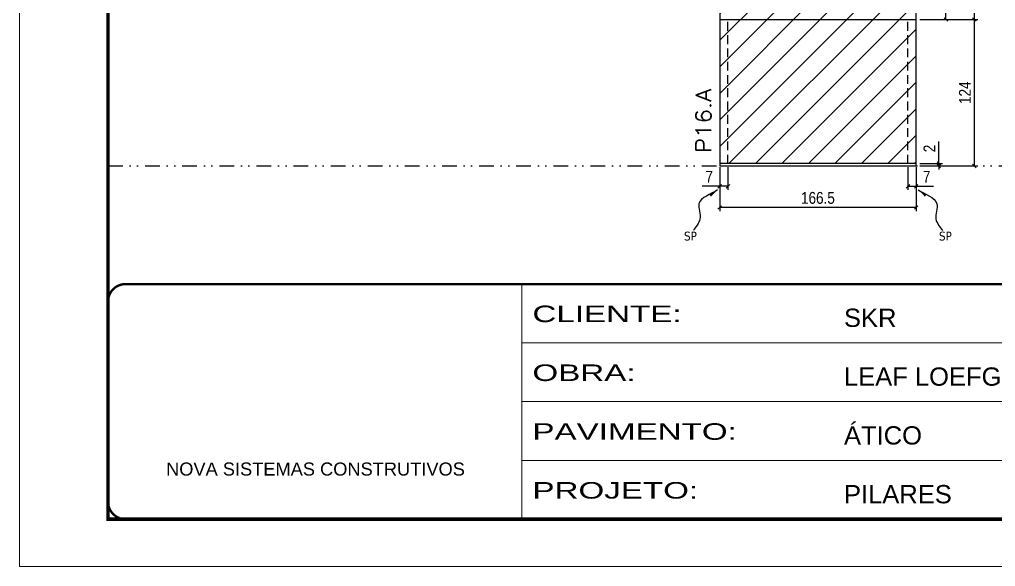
# Model space of a CAD drawing. Extents: x 14400 to 27878, y -21631 to 6985.
# Drawn here: x 17597 to 18424, y -957 to -493 of the extents above; entities that cross this region are included whole.
import ezdxf

# ---------------------------------------------------------------- set-up
doc = ezdxf.new("R2010")
doc.units = 0
for name, pattern in [('CONTINUO', [0]), ('DASHED', [0.75, 0.5, -0.25]), ('DIVIDE2', [0.625, 0.25, -0.125, 0, -0.125, 0, -0.125]), ('HIDDEN', [0.375, 0.25, -0.125])]:
    doc.linetypes.add(name, pattern=pattern)
for name, color, linetype in [('COTA', 241, 'Continuous'), ('Nível', 160, 'Continuous'), ('Painéis', 200, 'Continuous'), ('SARR_2.2x7', 40, 'Continuous'), ('texto', 7, 'Continuous')]:
    doc.layers.add(name, color=color, linetype=linetype)
for name, color, linetype, lineweight in [('Folhas', 255, 'Continuous', 9), ('Hachura', 251, 'Continuous', 9), ('SARRAFO DE PRESSAO', 251, 'DASHED', 9), ('Texto Seção', 7, 'Continuous', 15)]:
    doc.layers.add(name, color=color, linetype=linetype, lineweight=lineweight)
doc.styles.add('ARIAL', font='arial.ttf')
doc.styles.add('COTA TECNICA', font='techl___.ttf', dxfattribs={"height": 10})
doc.styles.add('COTA TECNICA-50', font='techl___.ttf', dxfattribs={"height": 10})
doc.styles.add('REGUA-120', font='ROMANS.shx', dxfattribs={"height": 15})
doc.styles.get("Standard").update_dxf_attribs({"font": 'arial.ttf'})
doc.styles.add('Tecnologia', font='')
doc.styles.get('Tecnologia').set_extended_font_data('Forgotten Futurist')
doc.dimstyles.new('COTA PAINEL-50', dxfattribs={"dimtxt": 10, "dimasz": 3, "dimexe": 3, "dimexo": 3, "dimgap": 3, "dimtad": 1, "dimdec": 1, "dimzin": 12, "dimdsep": 46, "dimtxsty": 'COTA TECNICA-50', "dimblk1": 'OBLIQUE', "dimblk2": 'OBLIQUE', "dimsah": 1, "dimcen": 0.9, "dimclrd": 4, "dimclre": 4, "dimclrt": 240, "dimadec": 1, "dimazin": 3, "dimtfac": 1, "dimtdec": 1, "dimtmove": 0, "dimatfit": 3, "dimfxl": 1, "dimtolj": 1, "dimtzin": 12, "dimarcsym": 0})
doc.dimstyles.new('PAINEL', dxfattribs={"dimtxt": 10, "dimasz": 3, "dimexe": 3, "dimexo": 3, "dimgap": 3, "dimtad": 1, "dimdec": 1, "dimzin": 12, "dimdsep": 46, "dimtxsty": 'COTA TECNICA', "dimblk1": 'OBLIQUE', "dimblk2": 'OBLIQUE', "dimsah": 1, "dimcen": 0.9, "dimclrd": 4, "dimclre": 4, "dimclrt": 240, "dimadec": 1, "dimazin": 3, "dimtfac": 1, "dimtdec": 1, "dimtmove": 0, "dimatfit": 3, "dimfxl": 1, "dimtolj": 1, "dimtzin": 12, "dimarcsym": 0})
doc.dimstyles.get("Standard").update_dxf_attribs({"dimtxt": 0.18, "dimasz": 0.18, "dimexe": 0.18, "dimexo": 0.0625, "dimgap": 0.09, "dimtad": 0, "dimtih": 1, "dimtoh": 1, "dimdec": 4, "dimzin": 0, "dimdsep": 46, "dimtxsty": 'Standard', "dimcen": 0.09, "dimadec": 0, "dimazin": 0, "dimtfac": 1, "dimtdec": 4, "dimtofl": 0, "dimtmove": 0, "dimatfit": 3, "dimfxl": 1, "dimtolj": 1, "dimtzin": 0, "dimarcsym": 0})

# ---------------------------------------------------------------- blocks, each defined once
blk = doc.blocks.new('9999999999')
at = {"color": 30, "linetype": 'CONTINUO'}
for p, q in [((98564.56, 34230.21), (98564.56, 34429.45)), ((98564.56, 34379.64), (99583.98, 34379.64)), ((98564.56, 34329.83), (99487.98, 34329.83)), ((98564.56, 34280.02), (99487.98, 34280.02))]:
    blk.add_line(p, q, dxfattribs=at)
at = {"color": 30, "linetype": 'CONTINUO', "const_width": 2}
blk.add_lwpolyline([(99583.98, 34230.21), (99583.98, 34414.45, 0.414214), (99568.98, 34429.45), (98228.98, 34429.45, 0.414214), (98213.98, 34414.45), (98213.98, 34245.21, 0.414214), (98228.98, 34230.21), (99583.98, 34230.21)], format="xyb", dxfattribs=at)
at = {"layer": 'Folhas'}
blk.add_lwpolyline([(98138.98, 34190.21), (99623.98, 34190.21), (99623.98, 35240.21), (98138.98, 35240.21)], close=True, dxfattribs=at)
at = {"layer": 'Folhas', "color": 30, "const_width": 3}
blk.add_lwpolyline([(98213.98, 34230.21), (99583.98, 34230.21), (99583.98, 35200.21), (98213.98, 35200.21)], close=True, dxfattribs=at)
at = {"color": 7, "linetype": 'Continuous', "ltscale": 5, "style": 'ARIAL'}
for s, height, p in [('SKR', 15.483, (98837.68, 34393.13)), ('LEAF LOEFGREN', 15.4829, (98837.68, 34343.32)), ('ÁTICO', 15.483, (98837.68, 34293.51)), ('NOVA SISTEMAS CONSTRUTIVOS', 11.0592, (98263.19, 34267.21)), ('PILARES', 15.483, (98837.68, 34243.7))]:
    blk.add_text(s, height=height, dxfattribs=at).set_placement(p)
at = {"layer": 'Folhas', "color": 7, "style": 'Tecnologia', "width": 1.5}
for s, p in [('CLIENTE:', (98573.65, 34397.17)), ('OBRA:', (98573.65, 34347.31)), ('PAVIMENTO:', (98573.65, 34297.5)), ('PROJETO:', (98573.65, 34247.69))]:
    blk.add_text(s, height=14, dxfattribs=at).set_placement(p)
blk = doc.blocks.new('_Oblique')
at = {"color": 0, "linetype": 'ByBlock', "lineweight": -2}
blk.add_line((-0.5, -0.5), (0.5, 0.5), dxfattribs=at)
blk = doc.blocks.new('*D1742')
at = {"layer": 'COTA', "color": 4, "lineweight": -2, "transparency": 16777216}
for p, q in [((18190.32, -618.44), (18190.32, -655.7)), ((18356.82, -618.44), (18356.82, -655.7)), ((18356.82, -652.7), (18190.32, -652.7))]:
    blk.add_line(p, q, dxfattribs=at)
at = {"layer": 'Defpoints', "color": 0, "transparency": 16777216}
for p in [(18190.32, -615.44), (18356.82, -615.44), (18190.32, -652.7)]:
    blk.add_point(p, dxfattribs=at)
at = {"layer": 'COTA', "color": 4, "lineweight": -2, "transparency": 16777216, "xscale": 3, "yscale": 3, "zscale": 3, "rotation": 180}
blk.add_blockref('_Oblique', (18190.32, -652.7), dxfattribs=at)
at = {"layer": 'COTA', "color": 4, "lineweight": -2, "transparency": 16777216, "xscale": 3, "yscale": 3, "zscale": 3}
blk.add_blockref('_Oblique', (18356.82, -652.7), dxfattribs=at)
at = {"layer": 'COTA', "color": 240, "transparency": 16777216, "insert": (18273.57, -644.59), "char_height": 10, "attachment_point": 5, "style": 'COTA TECNICA'}
blk.add_mtext('\\A1;166.5', dxfattribs=at)
blk = doc.blocks.new('*D1743')
at = {"layer": 'COTA', "color": 4, "lineweight": -2, "transparency": 16777216}
for p, q in [((18349.82, -618.44), (18349.82, -637.68)), ((18356.82, -620.44), (18356.82, -637.68)), ((18349.82, -634.68), (18356.82, -634.68)), ((18356.82, -634.68), (18371.55, -634.68))]:
    blk.add_line(p, q, dxfattribs=at)
at = {"layer": 'Defpoints', "color": 0, "transparency": 16777216}
for p in [(18349.82, -615.44), (18356.82, -617.44), (18356.82, -634.68)]:
    blk.add_point(p, dxfattribs=at)
at = {"layer": 'COTA', "color": 4, "lineweight": -2, "transparency": 16777216, "xscale": 3, "yscale": 3, "zscale": 3, "rotation": 180}
blk.add_blockref('_Oblique', (18349.82, -634.68), dxfattribs=at)
at = {"layer": 'COTA', "color": 4, "lineweight": -2, "transparency": 16777216, "xscale": 3, "yscale": 3, "zscale": 3}
blk.add_blockref('_Oblique', (18356.82, -634.68), dxfattribs=at)
at = {"layer": 'COTA', "color": 240, "transparency": 16777216, "insert": (18365.69, -626.61), "char_height": 10, "attachment_point": 5, "style": 'COTA TECNICA-50'}
blk.add_mtext('\\A1;7', dxfattribs=at)
blk = doc.blocks.new('*D1744')
at = {"layer": 'COTA', "color": 4, "lineweight": -2, "transparency": 16777216}
for p, q in [((18376.08, -615.44), (18376.08, -596.64)), ((18359.82, -615.44), (18379.08, -615.44)), ((18359.82, -617.44), (18379.08, -617.44)), ((18376.08, -617.44), (18376.08, -615.44)), ((18376.08, -617.44), (18376.08, -620.44))]:
    blk.add_line(p, q, dxfattribs=at)
at = {"layer": 'Defpoints', "color": 0, "transparency": 16777216}
for p in [(18356.82, -615.44), (18356.82, -617.44), (18376.08, -617.44)]:
    blk.add_point(p, dxfattribs=at)
at = {"layer": 'COTA', "color": 4, "lineweight": -2, "transparency": 16777216, "xscale": 3, "yscale": 3, "zscale": 3}
for p, rotation in [((18376.08, -615.44), 270), ((18376.08, -617.44), 90)]:
    blk.add_blockref('_Oblique', p, dxfattribs=dict(at, rotation=rotation))
at = {"layer": 'COTA', "color": 240, "transparency": 16777216, "insert": (18368.08, -602.69), "char_height": 10, "attachment_point": 5, "rotation": 90, "style": 'COTA TECNICA-50'}
blk.add_mtext('\\A1;2', dxfattribs=at)
blk = doc.blocks.new('*D1745')
at = {"layer": 'COTA', "color": 4, "lineweight": -2, "transparency": 16777216}
for p, q in [((18356.32, -329.44), (18409.19, -329.44)), ((18406.19, -493.44), (18406.19, -329.44)), ((18359.82, -493.44), (18409.19, -493.44))]:
    blk.add_line(p, q, dxfattribs=at)
at = {"layer": 'Defpoints', "color": 0, "transparency": 16777216}
for p in [(18353.32, -329.44), (18406.19, -329.44), (18356.82, -493.44)]:
    blk.add_point(p, dxfattribs=at)
at = {"layer": 'COTA', "color": 4, "lineweight": -2, "transparency": 16777216, "xscale": 3, "yscale": 3, "zscale": 3}
for p, rotation in [((18406.19, -329.44), 90), ((18406.19, -493.44), 270)]:
    blk.add_blockref('_Oblique', p, dxfattribs=dict(at, rotation=rotation))
at = {"layer": 'COTA', "color": 240, "transparency": 16777216, "insert": (18398.09, -411.44), "char_height": 10, "attachment_point": 5, "rotation": 90, "style": 'COTA TECNICA-50'}
blk.add_mtext('\\A1;164', dxfattribs=at)
blk = doc.blocks.new('*D1746')
at = {"layer": 'COTA', "color": 4, "linetype": 'ByBlock', "lineweight": -2, "transparency": 16777216}
for p, q in [((18359.82, -493.44), (18409.19, -493.44)), ((18406.19, -617.44), (18406.19, -493.44)), ((18359.82, -617.44), (18409.19, -617.44))]:
    blk.add_line(p, q, dxfattribs=at)
at = {"layer": 'Defpoints', "color": 0, "linetype": 'ByBlock', "transparency": 16777216}
for p in [(18356.82, -493.44), (18406.19, -493.44), (18356.82, -617.44)]:
    blk.add_point(p, dxfattribs=at)
at = {"layer": 'COTA', "color": 4, "linetype": 'ByBlock', "lineweight": -2, "transparency": 16777216, "xscale": 3, "yscale": 3, "zscale": 3}
for p, rotation in [((18406.19, -493.44), 90), ((18406.19, -617.44), 270)]:
    blk.add_blockref('_Oblique', p, dxfattribs=dict(at, rotation=rotation))
at = {"layer": 'COTA', "color": 240, "linetype": 'ByBlock', "transparency": 16777216, "insert": (18398.12, -555.44), "char_height": 10, "attachment_point": 5, "rotation": 90, "style": 'COTA TECNICA'}
blk.add_mtext('\\A1;124', dxfattribs=at)
blk = doc.blocks.new('*D1747')
at = {"layer": 'COTA', "color": 4, "lineweight": -2, "transparency": 16777216}
for p, q in [((18197.32, -618.44), (18197.32, -637.68)), ((18190.32, -620.44), (18190.32, -637.68)), ((18190.32, -634.68), (18175.59, -634.68)), ((18197.32, -634.68), (18190.32, -634.68))]:
    blk.add_line(p, q, dxfattribs=at)
at = {"layer": 'Defpoints', "color": 0, "transparency": 16777216}
for p in [(18190.32, -617.44), (18197.32, -615.44), (18190.32, -634.68)]:
    blk.add_point(p, dxfattribs=at)
at = {"layer": 'COTA', "color": 4, "lineweight": -2, "transparency": 16777216, "xscale": 3, "yscale": 3, "zscale": 3, "rotation": 180}
blk.add_blockref('_Oblique', (18190.32, -634.68), dxfattribs=at)
at = {"layer": 'COTA', "color": 4, "lineweight": -2, "transparency": 16777216, "xscale": 3, "yscale": 3, "zscale": 3}
blk.add_blockref('_Oblique', (18197.32, -634.68), dxfattribs=at)
at = {"layer": 'COTA', "color": 240, "transparency": 16777216, "insert": (18181.46, -626.61), "char_height": 10, "attachment_point": 5, "style": 'COTA TECNICA-50'}
blk.add_mtext('\\A1;7', dxfattribs=at)
blk = doc.blocks.new('*D2837')
at = {"layer": 'COTA', "color": 4, "lineweight": -2, "transparency": 16777216}
for p, q in [((18359.82, -451.44), (18385.03, -451.44)), ((18382.03, -493.44), (18382.03, -451.44)), ((18359.82, -493.44), (18385.03, -493.44))]:
    blk.add_line(p, q, dxfattribs=at)
at = {"layer": 'Defpoints', "color": 0, "transparency": 16777216}
for p in [(18356.82, -451.44), (18382.03, -451.44), (18356.82, -493.44)]:
    blk.add_point(p, dxfattribs=at)
at = {"layer": 'COTA', "color": 4, "lineweight": -2, "transparency": 16777216, "xscale": 3, "yscale": 3, "zscale": 3}
for p, rotation in [((18382.03, -451.44), 90), ((18382.03, -493.44), 270)]:
    blk.add_blockref('_Oblique', p, dxfattribs=dict(at, rotation=rotation))
at = {"layer": 'COTA', "color": 240, "transparency": 16777216, "insert": (18373.96, -472.44), "char_height": 10, "attachment_point": 5, "rotation": 90, "style": 'COTA TECNICA'}
blk.add_mtext('\\A1;42', dxfattribs=at)

msp = doc.modelspace()

# ---------------------------------------------------------------- hatches: boundary and pattern name
at = {"layer": 'Hachura'}
h = msp.add_hatch(dxfattribs=at)
h.set_pattern_fill('ANSI31', color=256, scale=5)
h.paths.add_polyline_path([(18356.823, -375.44), (18353.323, -375.44), (18353.323, -329.44), (18193.823, -329.44), (18193.823, -375.44), (18190.323, -375.44), (18190.323, -451.44), (18356.823, -451.44)])
h.paths.add_polyline_path([(18356.823, -451.44), (18190.323, -451.44), (18190.323, -493.44), (18356.823, -493.44)])
h.paths.add_polyline_path([(18356.823, -493.44), (18190.323, -493.44), (18190.323, -615.44), (18356.823, -615.44)])
h.paths.add_polyline_path([(18650.304, -493.44), (18483.804, -493.44), (18483.804, -615.44), (18650.304, -615.44)])
h.paths.add_polyline_path([(18650.304, -447.44), (18483.804, -447.44), (18483.804, -493.44), (18650.304, -493.44)])
h.paths.add_polyline_path([(18650.304, -375.44), (18646.804, -375.44), (18646.804, -325.44), (18517.804, -325.44), (18517.804, -375.44), (18483.804, -375.44), (18483.804, -447.44), (18650.304, -447.44)])
h.paths.add_polyline_path([(18792.388, -375.44), (18773.388, -375.44), (18773.388, -615.44), (18792.388, -615.44)])
h.paths.add_polyline_path([(18933.115, -375.44), (18914.115, -375.44), (18914.115, -615.44), (18933.115, -615.44)])

# ---------------------------------------------------------------- linework, layer by layer
at = {"layer": 'Nível', "color": 4, "linetype": 'DIVIDE2', "ltscale": 50}
msp.add_line((17671.967, -617.44), (19041.967, -617.44), dxfattribs=at)
at = {"layer": 'Painéis'}
for p, q in [((18190.323, -375.44), (18190.323, -615.44)), ((18356.823, -615.44), (18356.823, -375.44)), ((18190.323, -493.44), (18356.823, -493.44))]:
    msp.add_line(p, q, dxfattribs=at)
msp.add_lwpolyline([(18356.823, -615.44), (18190.323, -615.44), (18190.323, -617.44), (18356.823, -617.44)], close=True, dxfattribs=at)
at = {"layer": 'SARR_2.2x7', "linetype": 'HIDDEN', "ltscale": 30}
for p, q in [((18197.323, -615.44), (18197.323, -493.44)), ((18349.823, -615.44), (18349.823, -493.44))]:
    msp.add_line(p, q, dxfattribs=at)

# ---------------------------------------------------------------- block references
at = {"layer": 'SARRAFO DE PRESSAO', "color": 6, "linetype": 'ByBlock'}
msp.add_blockref('9999999999', (-80542.011, -35146.928), dxfattribs=at)

# ---------------------------------------------------------------- texts
at = {"layer": 'texto', "color": 0, "char_height": 7.5, "attachment_point": 5}
for insert in [(18165.546, -676.931), (18381.6, -676.931)]:
    msp.add_mtext('{\\fTahoma|b0|i0|c0|p34;\\C4;SP}', dxfattribs=dict(at, insert=insert))
at = {"layer": 'Texto Seção', "style": 'REGUA-120', "width": 1.1}
msp.add_text('P16.A', height=13, rotation=90, dxfattribs=at).set_placement((18183.074, -606.677))

# ---------------------------------------------------------------- dimensions: what is measured, and where the dimension line sits
at = {"layer": 'COTA'}
for base, p1, p2, angle, dimstyle, picture, middle in [((18406.19, -329.44), (18356.823, -493.44), (18353.323, -329.44), 90, 'COTA PAINEL-50', '*D1745', (18398.088, -411.44)), ((18382.031, -451.44), (18356.823, -493.44), (18356.823, -451.44), 90, 'PAINEL', '*D2837', (18373.958, -472.44)), ((18190.323, -634.682), (18197.323, -615.44), (18190.323, -617.44), 180, 'COTA PAINEL-50', '*D1747', (18181.458, -626.609))]:
    dim = msp.add_linear_dim(base=base, p1=p1, p2=p2, angle=angle, dimstyle=dimstyle, dxfattribs=at)
    dim.commit()
    dim.dimension.update_dxf_attribs({"geometry": picture, "text_midpoint": middle})
at = {"layer": 'COTA', "linetype": 'ByBlock'}
dim = msp.add_aligned_dim(p1=(18356.823, -617.44), p2=(18356.823, -493.44), distance=-49.367, dimstyle='PAINEL', dxfattribs=at)
dim.commit()
dim.dimension.update_dxf_attribs({"geometry": '*D1746', "text_midpoint": (18398.117, -555.44)})
at = {"layer": 'COTA'}
dim = msp.add_linear_dim(base=(18376.081, -617.44), p1=(18356.823, -615.44), p2=(18356.823, -617.44), angle=90, dimstyle='COTA PAINEL-50', dxfattribs=at)
dim.commit()
dim.dimension.update_dxf_attribs({"geometry": '*D1744', "text_midpoint": (18376.081, -602.693), "dimtype": 160})
dim = msp.add_linear_dim(base=(18190.323, -652.704), p1=(18356.823, -615.44), p2=(18190.323, -615.44), angle=180, dimstyle='PAINEL', override={"dimarcsym": 2}, dxfattribs=at)
dim.commit()
dim.dimension.update_dxf_attribs({"geometry": '*D1742', "text_midpoint": (18273.573, -644.594)})
dim = msp.add_linear_dim(base=(18356.823, -634.682), p1=(18349.823, -615.44), p2=(18356.823, -617.44), dimstyle='COTA PAINEL-50', dxfattribs=at)
dim.commit()
dim.dimension.update_dxf_attribs({"geometry": '*D1743', "text_midpoint": (18365.689, -626.609)})

# ---------------------------------------------------------------- leaders
at = {"layer": 'COTA', "path_type": 1}
for points in [[(18188.494, -637.621), (18172.709, -649.456), (18173.634, -662.462), (18168.081, -672.244)], [(18358.652, -637.621), (18374.437, -649.456), (18373.512, -662.462), (18379.065, -672.244)]]:
    msp.add_leader(points, dimstyle='Standard', override={"dimasz": 8}, dxfattribs=at)

doc.saveas('drawing.dxf')
